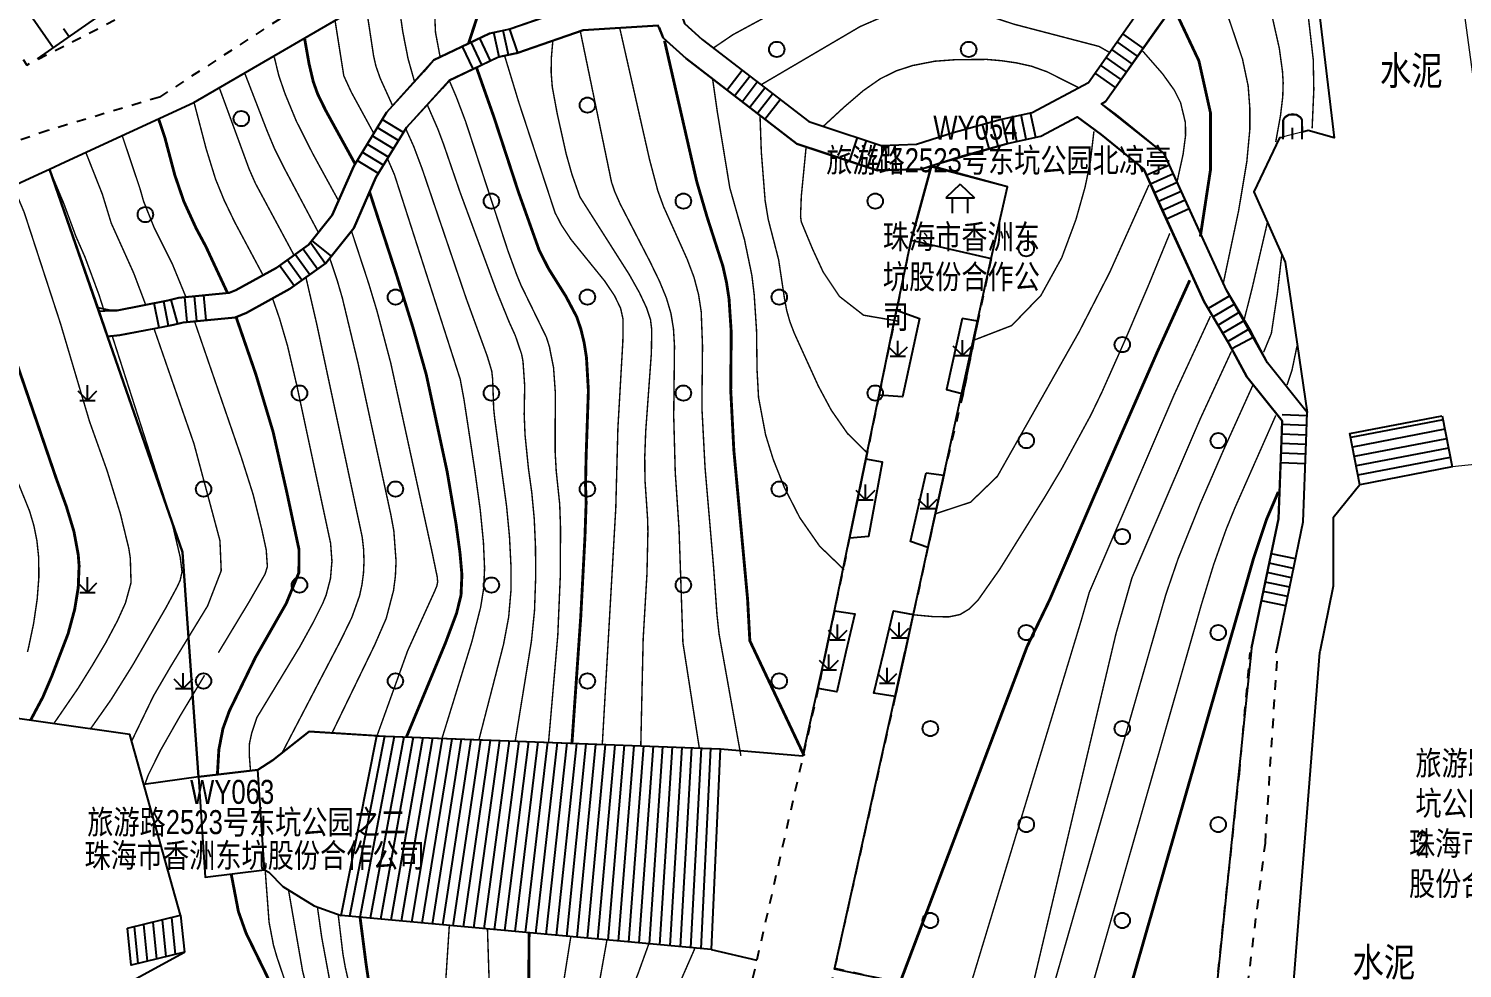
# Model space of a CAD drawing. Extents: x 396500 to 398250, y 1005980 to 1008200.
# Drawn here: x 397033 to 397107.7, y 1006583.5 to 1006632.5 of the extents above; entities that cross this region are included whole.
import ezdxf
from ezdxf.enums import TextEntityAlignment as Align

# ---------------------------------------------------------------- set-up
doc = ezdxf.new("R2010")
doc.units = 0
doc.header["$LTSCALE"] = 0.5
doc.linetypes.add('X6', pattern=[2, 1, -1])
doc.layers.get('0').update_dxf_attribs({"linetype": 'CONTINUOUS'})
doc.layers.add('ASSIST', color=7, linetype='CONTINUOUS', plot=False)
for name, color, linetype in [('DGX', 2, 'CONTINUOUS'), ('DLDW', 11, 'CONTINUOUS'), ('DLSS', 4, 'CONTINUOUS'), ('DMTZ', 3, 'CONTINUOUS'), ('JMD', 6, 'CONTINUOUS'), ('ZBTZ', 3, 'CONTINUOUS'), ('权属人', 160, 'CONTINUOUS'), ('用地红线', 1, 'CONTINUOUS'), ('编号', 90, 'CONTINUOUS'), ('门牌号', 1, 'CONTINUOUS')]:
    doc.layers.add(name, color=color, linetype=linetype)
doc.styles.add('细等线体', font='长等线体_0.TTF', dxfattribs={"width": 0.8})
doc.linetypes.add('10422', pattern='A,2,[150,AAA.SHX,S=1,R=0,X=0,Y=1],2,[177,AAA.SHX,S=1,R=0,X=0,Y=0.8],1e-09', length=4)
doc.linetypes.add('1161', pattern='A,0,[149,AAA.SHX,S=0.15,R=0,X=0,Y=0],-1.6', length=1.6)

# ---------------------------------------------------------------- blocks, each defined once
blk = doc.blocks.new('gc124')
for p, q in [((0, 0), (0, 1.6)), ((-1, 1), (0, 0)), ((-0.8, 0), (0.8, 0)), ((0, 0), (1, 1))]:
    blk.add_line(p, q)
blk = doc.blocks.new('gc326')
blk.add_circle((0, 0), 0.8)
blk = doc.blocks.new('gc139')
for p, q in [((-1, 0), (-1, 2)), ((1, 0), (1, 2)), ((0, 0), (0, 1.2))]:
    blk.add_line(p, q)
blk.add_arc((0, 1.47), 1.13, 28.0725, 151.9275)
blk = doc.blocks.new('gc100')
for p, q in [((0, 3), (-1.5, 1.6)), ((0, 3), (1.5, 1.6)), ((-1.5, 1.6), (1.5, 1.6)), ((-0.8, 0), (-0.8, 1.6)), ((0.8, 0), (0.8, 1.6))]:
    blk.add_line(p, q)

msp = doc.modelspace()

# ---------------------------------------------------------------- linework, layer by layer
at = {"layer": 'ASSIST', "linetype": '1161', "flags": 128}
msp.add_lwpolyline([(397096.92, 1006640.016), (397099.458, 1006639.735), (397101.004, 1006626.788), (397099.659, 1006627.156), (397099.354, 1006627.078), (397099.342, 1006627.707), (397099.233, 1006627.85), (397099.035, 1006627.973), (397098.825, 1006627.972), (397098.647, 1006627.972), (397098.474, 1006627.871), (397098.342, 1006627.707), (397098.342, 1006626.799), (397098.153, 1006626.774), (397096.815, 1006623.964), (397098.457, 1006620.312), (397099.607, 1006612.474), (397097.538, 1006615.057), (397095.389, 1006618.843), (397092.155, 1006625.968), (397088.884, 1006628.558), (397089.092, 1006628.669), (397096.578, 1006639.229)], close=True, dxfattribs=at)
at = {"layer": 'ASSIST', "color": 0, "linetype": '1161', "flags": 128}
for points in [[(397078.65, 1006600), (397083.13, 1006620.489), (397083.989, 1006624.235), (397079.997, 1006625.326), (397083.988, 1006626.491), (397085.728, 1006626.865), (397087.617, 1006627.879), (397088.861, 1006626.958), (397091.095, 1006625.153), (397094.235, 1006618.238), (397095.524, 1006616.075), (397096.448, 1006614.339), (397098.291, 1006612.037), (397098.102, 1006606.938), (397096.705, 1006600.213), (397096.683, 1006600)], [(397096.683, 1006600), (397094.85, 1006582.331), (397092.617, 1006571.007), (397088.526, 1006575.88), (397086.54, 1006577.791), (397084.749, 1006580.284), (397081.877, 1006582.043), (397074.965, 1006583.474), (397078.641, 1006599.961), (397078.65, 1006600)]]:
    msp.add_lwpolyline(points, dxfattribs=at)
at = {"layer": 'ASSIST', "linetype": 'Continuous', "flags": 128}
for points in [[(397106.637, 1006612.299), (397107.149, 1006609.636), (397102.339, 1006608.71), (397101.827, 1006611.374)], [(397051.132, 1006595.623), (397069.015, 1006594.959), (397068.539, 1006584.49), (397049.275, 1006586.26)], [(397038.129, 1006585.601), (397040.903, 1006586.287), (397041.102, 1006584.362), (397038.328, 1006583.676)]]:
    msp.add_lwpolyline(points, close=True, dxfattribs=at)
at = {"layer": 'DGX', "linetype": 'Continuous', "const_width": 0.075, "flags": 128}
for points, elevation in [([(397099.858, 1006627.275), (397099.946, 1006629.3), (397099.915, 1006630.862), (397099.666, 1006633.036), (397099.376, 1006634.6), (397099.035, 1006636.051), (397098.496, 1006637.769), (397098.023, 1006638.798), (397097.334, 1006639.97)], 31), ([(397096.198, 1006638.579), (397097.507, 1006634.091), (397097.789, 1006633.039), (397098.146, 1006631.454), (397098.312, 1006630.25), (397098.348, 1006629.656), (397098.327, 1006628.931), (397098.21, 1006627.944), (397097.96, 1006626.564)], 31.5), ([(397054.43, 1006630.955), (397054.181, 1006632.279), (397054.142, 1006633.18), (397054.184, 1006633.665), (397054.391, 1006634.705), (397054.763, 1006635.837), (397055.01, 1006636.438)], 29.5), ([(397068.656, 1006631.459), (397069.677, 1006632.153), (397074.472, 1006634.748), (397076.87, 1006635.49), (397079.519, 1006635.582), (397080.74, 1006635.558), (397082.329, 1006635.416), (397090.737, 1006633.257)], 33), ([(397095.211, 1006619.122), (397096.029, 1006622.994), (397096.455, 1006625.544), (397096.609, 1006627.195), (397096.609, 1006628.372), (397096.524, 1006629.486), (397096.229, 1006630.885), (397095.548, 1006632.902), (397094.307, 1006635.874)], 32), ([(397052.126, 1006634.731), (397052.478, 1006632.303), (397052.751, 1006630.91), (397053.089, 1006629.706)], 29), ([(397051.948, 1006628.455), (397051.305, 1006629.871), (397051.078, 1006630.513), (397050.956, 1006631.054), (397050.54, 1006633.795)], 28.5), ([(397089.307, 1006631.229), (397088.752, 1006631.544), (397084.334, 1006632.698), (397081.875, 1006633.502), (397081.236, 1006633.64), (397079.705, 1006633.685), (397078.113, 1006633.363), (397076.307, 1006632.578), (397071.139, 1006629.543)], 33.5), ([(397048.954, 1006632.858), (397049.403, 1006630.015), (397049.797, 1006629.156), (397050.964, 1006627.017)], 28), ([(397060.296, 1006631.85), (397060.213, 1006630.882), (397060.21, 1006630.153), (397060.267, 1006629.429), (397060.525, 1006628.031), (397060.989, 1006625.949), (397061.293, 1006624.87), (397061.707, 1006623.699), (397064.275, 1006619.663), (397064.805, 1006618.719), (397065.175, 1006617.935), (397065.384, 1006617.312), (397065.447, 1006616.795), (397065.431, 1006615.582), (397065.135, 1006611.504), (397065.085, 1006610.165), (397065.095, 1006608.98), (397065.236, 1006606.884), (397065.249, 1006606.269), (397065.201, 1006604.093), (397065.002, 1006600.67), (397064.987, 1006600)], 31), ([(397067.148, 1006600), (397067.073, 1006600.482), (397066.871, 1006606.414), (397066.674, 1006609.355), (397066.594, 1006612.275), (397066.634, 1006615.94), (397066.58, 1006616.843), (397066.447, 1006617.644), (397066.213, 1006618.436), (397065.852, 1006619.312), (397065.358, 1006620.33), (397063.801, 1006623.342), (397063.513, 1006623.997), (397063.354, 1006624.468), (397061.724, 1006632.347)], 31.5), ([(397063.779, 1006632.514), (397065.332, 1006625.659), (397065.766, 1006624.022), (397066.066, 1006623.195), (397067.303, 1006620.44), (397067.653, 1006619.509), (397067.89, 1006618.608), (397068.026, 1006617.728), (397068.094, 1006615.945), (397068.062, 1006612.731), (397068.227, 1006609.587), (397068.677, 1006604.344), (397068.847, 1006601.941), (397068.956, 1006600.941), (397069.125, 1006600)], 32), ([(397063.148, 1006600), (397063.575, 1006607.492), (397063.685, 1006611.651), (397063.945, 1006616.206), (397063.951, 1006617.349), (397063.827, 1006617.902), (397063.508, 1006618.561), (397062.992, 1006619.327), (397061.243, 1006621.486), (397060.748, 1006622.229), (397060.411, 1006622.88), (397058.517, 1006628.645), (397057.783, 1006631.058)], 30.5), ([(397091.034, 1006631.295), (397092.069, 1006630.113), (397092.682, 1006629.256), (397093.002, 1006628.619), (397093.254, 1006627.576), (397093.263, 1006626.906), (397093.135, 1006625.928), (397092.817, 1006624.483)], 33), ([(397045.782, 1006630.985), (397046.021, 1006630.01), (397046.344, 1006629.072), (397046.93, 1006627.653), (397047.783, 1006625.962), (397049.131, 1006623.501)], 27), ([(397074.38, 1006627.375), (397075.463, 1006628.375), (397076.475, 1006629.242), (397077.355, 1006629.857), (397078.186, 1006630.269), (397079.041, 1006630.548), (397080.198, 1006630.773), (397081.279, 1006630.853), (397082.901, 1006630.866), (397083.668, 1006630.8), (397084.465, 1006630.684), (397085.235, 1006630.513), (397086.056, 1006630.219), (397087.699, 1006629.389)], 34), ([(397048.081, 1006621.85), (397046.277, 1006625.246), (397045.788, 1006626.232), (397045.406, 1006627.145), (397044.262, 1006630.1)], 26.5), ([(397060.479, 1006600), (397060.553, 1006600.858), (397060.681, 1006603.874), (397060.697, 1006606.435), (397060.653, 1006607.698), (397060.472, 1006609.422), (397060.417, 1006610.405), (397060.422, 1006613.556), (397060.333, 1006614.804), (397060.118, 1006615.897), (397059.963, 1006616.386), (397058.632, 1006619.113), (397058.404, 1006619.673), (397057.953, 1006620.905), (397055.748, 1006627.639), (397055.282, 1006628.872), (397054.905, 1006629.756)], 29.5), ([(397075.475, 1006604.279), (397074.194, 1006605.512), (397073.162, 1006606.993), (397072.362, 1006608.558), (397071.775, 1006610.04), (397071.381, 1006611.309), (397071.013, 1006613.261), (397070.936, 1006614.691), (397070.909, 1006616.751), (397070.787, 1006618.608), (397070.667, 1006619.611), (397070.279, 1006621.483), (397069.517, 1006624.171), (397068.861, 1006628.165), (397068.614, 1006629.895)], 33), ([(397042.927, 1006629.363), (397044.47, 1006625.156), (397044.801, 1006624.404), (397046.811, 1006620.665)], 26), ([(397045.199, 1006619.622), (397043.724, 1006622.382), (397043.172, 1006623.527), (397042.721, 1006624.633), (397042.23, 1006626.218), (397041.601, 1006628.629)], 25.5), ([(397053.75, 1006628.512), (397054.316, 1006627.214), (397054.609, 1006626.429), (397055.465, 1006623.939), (397057.37, 1006618.784), (397058.016, 1006617.194), (397058.34, 1006616.48), (397058.671, 1006615.506), (397058.741, 1006615.131), (397058.829, 1006613.86), (397058.803, 1006612.381), (397058.847, 1006611.307), (397059.023, 1006609.567), (397059.197, 1006608.315), (397059.326, 1006606.948), (397059.393, 1006605.459), (397059.4, 1006603.85), (397059.341, 1006602.15), (397059.179, 1006600.552), (397059.09, 1006600)], 29), ([(397071.09, 1006627.94), (397071.158, 1006626.045), (397071.357, 1006623.512), (397071.521, 1006622.52), (397072.059, 1006620.439), (397072.362, 1006618.429), (397072.48, 1006617.793), (397072.647, 1006617.202), (397072.881, 1006616.592), (397074.13, 1006613.849), (397074.8, 1006612.599), (397075.648, 1006611.379), (397076.708, 1006610.339)], 33.5), ([(397037.857, 1006626.898), (397038.78, 1006624.151), (397038.973, 1006623.474), (397039.523, 1006622.1), (397040.464, 1006620.226), (397041.177, 1006618.488)], 24.5), ([(397057.626, 1006600), (397057.729, 1006600.402), (397057.994, 1006601.812), (397058.11, 1006603.156), (397058.112, 1006604.523), (397058.037, 1006606.003), (397057.885, 1006607.594), (397057.265, 1006612.172), (397057.212, 1006612.688), (397057.16, 1006614.203), (397057.112, 1006614.63), (397056.878, 1006615.408), (397055.782, 1006618.412), (397053.497, 1006625.133), (397053.047, 1006626.335), (397052.632, 1006627.253)], 28.5), ([(397088.489, 1006627.126), (397088.302, 1006625.534), (397088.026, 1006624.209), (397087.551, 1006622.524), (397086.813, 1006620.54), (397085.728, 1006618.573), (397084.204, 1006617.002), (397082.151, 1006616.209)], 34), ([(397039.083, 1006618.078), (397038.456, 1006619.738), (397037.285, 1006622.34), (397036.823, 1006623.845), (397035.96, 1006626.028)], 24), ([(397078.256, 1006617.238), (397076.485, 1006617.542), (397075.228, 1006618.521), (397074.381, 1006619.791), (397073.838, 1006620.966), (397073.241, 1006622.401), (397073.202, 1006622.699), (397073.242, 1006623.744), (397073.492, 1006626.3)], 34), ([(397034.064, 1006625.157), (397034.82, 1006623.346), (397035.444, 1006621.653), (397035.917, 1006620.573), (397036.647, 1006618.606), (397036.917, 1006617.768)], 23.5), ([(397051.681, 1006625.697), (397052.042, 1006624.866), (397055.469, 1006614.207), (397055.665, 1006613.155), (397056.239, 1006609.4), (397056.513, 1006607.404), (397056.679, 1006605.722), (397056.739, 1006604.354), (397056.691, 1006603.3), (397056.533, 1006602.32), (397056.077, 1006600.535), (397055.912, 1006600)], 28), ([(397080.255, 1006607.203), (397082.062, 1006607.801), (397083.457, 1006609.147), (397087.722, 1006616.684), (397089.304, 1006619.76), (397091.36, 1006624.337)], 33.5), ([(397036.716, 1006600), (397037.002, 1006600.48), (397037.606, 1006601.615), (397038.027, 1006602.546), (397038.318, 1006603.607), (397038.281, 1006604.88), (397038.202, 1006605.393), (397037.761, 1006607.202), (397037.068, 1006609.449), (397036.152, 1006612.016), (397034.641, 1006617.11), (397032.755, 1006622.889), (397032.168, 1006624.287)], 23), ([(397096.309, 1006617.28), (397096.72, 1006618.899), (397097.528, 1006622.378)], 31.5), ([(397049.806, 1006621.921), (397050.702, 1006619.189), (397051.14, 1006617.737), (397051.852, 1006615.043), (397053.998, 1006605.226), (397054.27, 1006603.913), (397054.295, 1006603.647), (397054.248, 1006603.421), (397054.117, 1006603.114), (397052.733, 1006600.067), (397052.709, 1006600)], 27), ([(397092.44, 1006621.803), (397091.369, 1006619.19), (397090.081, 1006616.176), (397088.903, 1006613.532), (397088.321, 1006612.325), (397086.814, 1006609.554), (397085.941, 1006608.09), (397083.571, 1006604.29), (397082.46, 1006602.714), (397081.985, 1006602.231), (397081.509, 1006601.945), (397080.931, 1006601.826), (397080.131, 1006601.837), (397078.991, 1006601.943)], 33), ([(397098.282, 1006620.744), (397098.042, 1006618.646), (397097.734, 1006616.596), (397097.329, 1006615.612)], 31), ([(397050.837, 1006600), (397051.012, 1006600.361), (397051.615, 1006601.748), (397051.995, 1006603.199), (397052.092, 1006603.95), (397052.127, 1006604.72), (397052.01, 1006606.312), (397051.858, 1006607.134), (397050.158, 1006614.986), (397049.325, 1006618.448), (397049.048, 1006619.395), (397048.672, 1006620.51)], 26.5), ([(397047.431, 1006619.51), (397047.99, 1006617.096), (397050.363, 1006605.985), (397050.435, 1006605.345), (397050.457, 1006604.719), (397050.429, 1006604.108), (397050.352, 1006603.51), (397050.226, 1006602.926), (397049.825, 1006601.801), (397049.253, 1006600.622), (397048.929, 1006600)], 26), ([(397032.92, 1006600), (397032.961, 1006600.144), (397033.241, 1006601.474), (397033.427, 1006602.739), (397033.516, 1006603.897), (397033.507, 1006604.915), (397033.412, 1006605.809), (397033.249, 1006606.607), (397033.031, 1006607.338), (397032.489, 1006608.677), (397031.245, 1006611.081), (397030.652, 1006612.376), (397029.279, 1006616.057), (397028.647, 1006617.128), (397028.298, 1006617.524), (397027.534, 1006618.039), (397027.131, 1006618.184), (397026.723, 1006618.275), (397025.899, 1006618.333), (397024.997, 1006618.23), (397023.878, 1006617.942), (397023.137, 1006617.698), (397014.021, 1006614.3)], 22), ([(397046.948, 1006600), (397047.101, 1006600.251), (397047.828, 1006601.57), (397048.317, 1006602.553), (397048.484, 1006602.965), (397048.709, 1006603.821), (397048.786, 1006604.719), (397048.717, 1006605.658), (397046.946, 1006613.926), (397046.471, 1006615.948), (397046.054, 1006617.374), (397045.694, 1006618.41)], 25.5), ([(397040.846, 1006600), (397042.308, 1006602.399), (397043.017, 1006604.229), (397042.951, 1006605.796), (397041.596, 1006610.85), (397039.518, 1006616.837)], 24), ([(397041.625, 1006617.225), (397044.061, 1006610.151), (397044.671, 1006608.229), (397045.127, 1006606.404), (397045.362, 1006605.313), (397045.422, 1006604.444), (397045.302, 1006604.056), (397044.475, 1006602.617), (397042.869, 1006599.959)], 24.5), ([(397087.329, 1006600), (397087.823, 1006601.627), (397088.246, 1006603.102), (397092.677, 1006613.417), (397094.558, 1006617.489)], 32), ([(397037.338, 1006616.458), (397040.431, 1006606.842), (397040.883, 1006604.924), (397040.975, 1006604.172), (397040.877, 1006603.727), (397040.713, 1006603.374), (397040.132, 1006602.294), (397038.803, 1006600)], 23.5), ([(397089.412, 1006600), (397089.635, 1006600.942), (397090.471, 1006603.863), (397094.023, 1006612.131), (397095.65, 1006615.654)], 31.5), ([(397098.55, 1006613.902), (397098.812, 1006614.693), (397099.065, 1006615.918)], 30.5), ([(397096.795, 1006613.954), (397095.224, 1006610.475), (397094.033, 1006607.735), (397092.875, 1006604.856), (397092.239, 1006603.001), (397091.378, 1006600)], 31), ([(397093.381, 1006600), (397094.091, 1006602.478), (397094.724, 1006604.543), (397095.375, 1006606.377), (397095.82, 1006607.472), (397097.963, 1006612.319)], 30.5), ([(397034.297, 1006596.268), (397035.557, 1006598.103), (397036.292, 1006599.286), (397036.716, 1006600)], 23), ([(397038.803, 1006600), (397038.396, 1006599.298), (397037.278, 1006597.513), (397036.184, 1006595.959)], 23.5), ([(397038.364, 1006595.382), (397039.489, 1006597.709), (397040.368, 1006599.216), (397040.846, 1006600)], 24), ([(397042.894, 1006600), (397042.869, 1006599.959)], 24.5), ([(397044.544, 1006593.804), (397044.477, 1006594.661), (397044.489, 1006595.237), (397044.611, 1006595.79), (397044.876, 1006596.582), (397046.948, 1006600)], 25.5), ([(397048.929, 1006600), (397046.193, 1006594.751)], 26), ([(397048.791, 1006595.776), (397050.837, 1006600)], 26.5), ([(397052.709, 1006600), (397051.132, 1006595.623)], 27), ([(397055.912, 1006600), (397054.521, 1006595.497)], 28), ([(397056.445, 1006595.426), (397057.626, 1006600)], 28.5), ([(397059.09, 1006600), (397058.337, 1006595.356)], 29), ([(397060.072, 1006595.291), (397060.479, 1006600)], 29.5), ([(397062.873, 1006595.187), (397063.148, 1006600)], 30.5), ([(397064.987, 1006600), (397064.878, 1006595.113)], 31), ([(397067.926, 1006595), (397067.148, 1006600)], 31.5), ([(397069.125, 1006600), (397070.095, 1006594.584)], 32), ([(397081.877, 1006582.043), (397087.329, 1006600)], 32), ([(397084.749, 1006580.284), (397089.412, 1006600)], 31.5), ([(397091.378, 1006600), (397085.442, 1006579.319)], 31), ([(397086.915, 1006577.431), (397093.381, 1006600)], 30.5), ([(397042.15, 1006598.785), (397040.87, 1006596.655), (397039.865, 1006594.894), (397039.217, 1006593.59), (397039.052, 1006593.139)], 24.5), ([(397046.531, 1006582.3), (397045.931, 1006584.067), (397045.741, 1006584.717), (397045.51, 1006585.918), (397045.309, 1006588.62)], 25.5), ([(397046.524, 1006587.594), (397047.255, 1006583.385), (397047.626, 1006581.877)], 26), ([(397048.938, 1006581.429), (397048.251, 1006585.143), (397048.029, 1006586.715)], 26.5), ([(397049.112, 1006586.32), (397049.356, 1006584.28), (397049.479, 1006583.58), (397050.068, 1006580.997)], 27), ([(397054.902, 1006585.743), (397054.7, 1006582.625), (397054.625, 1006579.286)], 29), ([(397056.403, 1006578.627), (397056.776, 1006580.169), (397056.887, 1006581.001), (397056.979, 1006582.773), (397056.89, 1006585.561)], 29.5), ([(397054.964, 1006567.619), (397057.349, 1006570.421), (397058.446, 1006571.796), (397059.917, 1006573.731), (397061.218, 1006575.556), (397062.128, 1006577.186), (397062.888, 1006578.752), (397063.764, 1006580.761), (397064.742, 1006583.259), (397065.295, 1006584.788)], 31.5), ([(397059.293, 1006577.557), (397059.847, 1006579.134), (397060.513, 1006581.339), (397060.825, 1006582.597), (397061.231, 1006585.162)], 30.5), ([(397063.114, 1006584.989), (397062.638, 1006582.324), (397062.43, 1006581.427), (397061.894, 1006579.952), (397061.501, 1006579.194), (397060.323, 1006577.176)], 31), ([(397067.701, 1006584.567), (397066.731, 1006582.354), (397065.682, 1006580.397), (397063.882, 1006577.281), (397062.226, 1006574.447), (397061.148, 1006572.712), (397060.586, 1006571.871), (397059.364, 1006570.209), (397057.841, 1006568.431), (397056.793, 1006567.335), (397053.703, 1006564.329), (397048.724, 1006559.704), (397044.13, 1006555.498)], 32)]:
    msp.add_lwpolyline(points, dxfattribs=dict(at, elevation=elevation))
at = {"layer": 'DGX', "color": 3, "linetype": 'Continuous', "lineweight": -2, "const_width": 0.15, "flags": 128}
for points, elevation in [([(397058.564, 1006638.543), (397057.391, 1006635.797), (397056.569, 1006633.725), (397055.896, 1006631.677)], 30), ([(397094.031, 1006621.636), (397094.559, 1006625.099), (397094.566, 1006628.057), (397093.96, 1006630.786), (397092.651, 1006633.558)], 32.5), ([(397049.991, 1006625.426), (397048.457, 1006628.214), (397048.042, 1006629.066), (397047.813, 1006629.709), (397047.592, 1006630.648), (397047.368, 1006631.922)], 27.5), ([(397066.114, 1006631.846), (397067.794, 1006624.5), (397068.331, 1006622.664), (397069.155, 1006620.098), (397069.345, 1006619.248), (397069.477, 1006618.392), (397069.59, 1006616.665), (397069.564, 1006613.647), (397069.727, 1006610.499), (397070.442, 1006602.759), (397070.561, 1006600.578), (397070.834, 1006600)], 32.5), ([(397056.314, 1006630.449), (397057.23, 1006627.852), (397058.503, 1006623.96), (397059.584, 1006620.924), (397060.073, 1006619.963), (397060.972, 1006618.53), (397061.543, 1006617.449), (397061.758, 1006616.812), (397061.926, 1006616.111), (397062.047, 1006615.345), (397062.148, 1006613.619), (397062.03, 1006610.182), (397062, 1006608.698), (397062.03, 1006607.767), (397061.969, 1006605.983), (397061.748, 1006601.788), (397061.623, 1006600)], 30), ([(397043.348, 1006618.693), (397042.21, 1006621.134), (397041.709, 1006622.069), (397041.071, 1006623.465), (397040.599, 1006624.841), (397040.075, 1006626.818), (397039.753, 1006627.769)], 25), ([(397054.507, 1006600), (397054.694, 1006600.449), (397055.279, 1006602.012), (397055.512, 1006602.954), (397055.558, 1006604.023), (397055.457, 1006605.167), (397055.25, 1006606.685), (397054.788, 1006609.392), (397053.699, 1006614.459), (397053.011, 1006616.885), (397052.131, 1006619.709), (397050.748, 1006623.957)], 27.5), ([(397016.143, 1006616.584), (397019.257, 1006617.799), (397022.56, 1006619.149), (397026.724, 1006620.926), (397027.652, 1006621.228), (397028.946, 1006621.412), (397029.637, 1006621.351), (397030.078, 1006621.1), (397030.201, 1006620.944), (397030.544, 1006620.212), (397031.206, 1006618.418), (397034.425, 1006609.023), (397034.953, 1006607.564), (397035.343, 1006606.274), (397035.568, 1006605.063), (397035.613, 1006604.481), (397035.566, 1006603.346), (397035.382, 1006602.217), (397035.039, 1006600.949), (397034.674, 1006600)], 22.5), ([(397084.9, 1006600), (397085.001, 1006600.268), (397086.181, 1006602.711), (397088.563, 1006608.254), (397091.802, 1006615.653), (397093.482, 1006619.361)], 32.5), ([(397044.963, 1006600), (397046.402, 1006602.519), (397047.065, 1006604.132), (397047.071, 1006605.332), (397046.434, 1006608.32), (397045.721, 1006611.461), (397044.82, 1006614.466), (397043.792, 1006617.445)], 25), ([(397095.407, 1006600), (397096.807, 1006604.878), (397097.482, 1006606.904), (397098.094, 1006608.338)], 30), ([(397034.674, 1006600), (397034.191, 1006598.741), (397033.725, 1006597.648), (397033.087, 1006596.449)], 22.5), ([(397042.819, 1006593.63), (397042.895, 1006594.913), (397043.105, 1006595.997), (397043.439, 1006596.92), (397044.795, 1006599.705), (397044.963, 1006600)], 25), ([(397052.667, 1006595.566), (397054.507, 1006600)], 27.5), ([(397061.623, 1006600), (397061.292, 1006595.246)], 30), ([(397070.834, 1006600), (397073.394, 1006594.584)], 32.5), ([(397078.383, 1006582.767), (397084.9, 1006600)], 32.5), ([(397088.492, 1006575.913), (397095.407, 1006600)], 30), ([(397045.652, 1006582.603), (397044.31, 1006585.352), (397043.912, 1006586.477), (397043.537, 1006588.435)], 25), ([(397051.012, 1006580.695), (397050.56, 1006583.777), (397050.252, 1006586.17)], 27.5), ([(397059.058, 1006585.361), (397059.043, 1006582.586), (397058.876, 1006581.568), (397058.03, 1006578.02)], 30)]:
    msp.add_lwpolyline(points, dxfattribs=dict(at, elevation=elevation))
at = {"layer": 'DLDW', "linetype": 'Continuous', "flags": 128}
msp.add_lwpolyline([(397083.13, 1006620.489), (397083.989, 1006624.235), (397080.001, 1006625.275), (397078.961, 1006621.451)], close=True, dxfattribs=at)
at = {"layer": 'DLSS', "linetype": 'Continuous'}
for p, q in [((397057.048, 1006630.8), (397056.488, 1006631.973)), ((397057.505, 1006630.997), (397057.227, 1006632.266)), ((397057.994, 1006631.104), (397057.715, 1006632.374)), ((397058.48, 1006631.217), (397058.053, 1006632.445)), ((397091.053, 1006631.45), (397089.991, 1006632.199)), ((397056.145, 1006630.369), (397055.586, 1006631.543)), ((397056.597, 1006630.584), (397056.037, 1006631.758)), ((397090.477, 1006630.633), (397089.414, 1006631.382)), ((397090.765, 1006631.042), (397089.702, 1006631.791)), ((397089.9, 1006629.816), (397088.838, 1006630.565)), ((397090.189, 1006630.224), (397089.126, 1006630.974)), ((397069.362, 1006629.273), (397070.156, 1006630.302)), ((397069.758, 1006628.968), (397070.552, 1006629.997)), ((397070.153, 1006628.662), (397070.947, 1006629.692)), ((397089.612, 1006629.407), (397088.55, 1006630.156)), ((397070.549, 1006628.357), (397071.343, 1006629.386)), ((397070.945, 1006628.051), (397071.739, 1006629.081)), ((397071.341, 1006627.746), (397072.135, 1006628.775)), ((397085.454, 1006626.807), (397085.181, 1006628.077)), ((397052.515, 1006627.06), (397051.406, 1006627.739)), ((397083.023, 1006626.228), (397082.675, 1006627.481)), ((397083.505, 1006626.362), (397083.157, 1006627.614)), ((397083.988, 1006626.491), (397083.714, 1006627.762)), ((397084.476, 1006626.596), (397084.203, 1006627.867)), ((397084.965, 1006626.701), (397084.692, 1006627.972)), ((397051.993, 1006626.207), (397050.884, 1006626.885)), ((397052.254, 1006626.634), (397051.145, 1006627.312)), ((397075.758, 1006625.557), (397076.162, 1006626.793)), ((397076.234, 1006625.402), (397076.637, 1006626.638)), ((397051.471, 1006625.354), (397050.362, 1006626.032)), ((397051.732, 1006625.781), (397050.623, 1006626.459)), ((397076.709, 1006625.247), (397077.113, 1006626.483)), ((397077.184, 1006625.092), (397077.588, 1006626.328)), ((397077.682, 1006625.097), (397077.64, 1006626.396)), ((397078.182, 1006625.114), (397078.14, 1006626.413)), ((397051.21, 1006624.928), (397050.101, 1006625.606)), ((397092.425, 1006625.361), (397091.238, 1006624.832)), ((397092.629, 1006624.905), (397091.441, 1006624.375)), ((397092.832, 1006624.448), (397091.645, 1006623.919)), ((397093.036, 1006623.991), (397091.849, 1006623.462)), ((397093.244, 1006623.537), (397092.061, 1006622.996)), ((397093.451, 1006623.082), (397092.269, 1006622.541)), ((397048.757, 1006620.616), (397047.744, 1006621.43)), ((397047.626, 1006619.65), (397046.868, 1006620.706)), ((397048.032, 1006619.941), (397047.274, 1006620.997)), ((397048.438, 1006620.233), (397047.68, 1006621.289)), ((397046.813, 1006619.067), (397046.055, 1006620.123)), ((397047.219, 1006619.358), (397046.462, 1006620.414)), ((397041.243, 1006617.189), (397041.12, 1006618.483)), ((397041.74, 1006617.236), (397041.618, 1006618.53)), ((397042.238, 1006617.283), (397042.116, 1006618.577)), ((397095.562, 1006618.551), (397094.445, 1006617.886)), ((397039.776, 1006616.887), (397039.532, 1006618.163)), ((397040.267, 1006616.98), (397040.023, 1006618.257)), ((397040.754, 1006617.092), (397040.409, 1006618.345)), ((397095.818, 1006618.122), (397094.701, 1006617.456)), ((397096.074, 1006617.692), (397094.957, 1006617.027)), ((397096.33, 1006617.263), (397095.213, 1006616.597)), ((397096.586, 1006616.833), (397095.469, 1006616.168)), ((397096.826, 1006616.395), (397095.679, 1006615.784)), ((397099.583, 1006611.799), (397098.284, 1006611.844)), ((397099.601, 1006612.299), (397098.301, 1006612.343)), ((397099.566, 1006611.299), (397098.267, 1006611.344)), ((397099.53, 1006610.3), (397098.231, 1006610.349)), ((397099.549, 1006610.8), (397098.249, 1006610.849)), ((397099.511, 1006609.8), (397098.212, 1006609.849)), ((397098.995, 1006604.844), (397097.722, 1006605.108)), ((397098.893, 1006604.354), (397097.62, 1006604.619)), ((397098.69, 1006603.375), (397097.417, 1006603.64)), ((397098.791, 1006603.865), (397097.519, 1006604.129)), ((397098.588, 1006602.886), (397097.315, 1006603.15)), ((397098.486, 1006602.396), (397097.213, 1006602.661))]:
    msp.add_line(p, q, dxfattribs=at)
at = {"layer": 'DLSS', "linetype": 'X6', "flags": 128}
msp.add_lwpolyline([(397031.021, 1006633.344), (397032.881, 1006630.575), (397042.886, 1006635.68), (397048.995, 1006639.156), (397064.711, 1006651.974), (397076.677, 1006661.43)], dxfattribs=at)
at = {"layer": 'DLSS', "color": 7, "linetype": 'Continuous', "flags": 128}
for points in [[(397088.884, 1006628.558), (397089.092, 1006628.669), (397091.773, 1006632.471), (397093.226, 1006634.504), (397096.578, 1006639.229), (397097.626, 1006641.616), (397097.936, 1006642.689), (397097.747, 1006643.974), (397097.299, 1006646.458), (397096.951, 1006647.992), (397096.578, 1006648.659), (397095.23, 1006650.941), (397091.713, 1006653.31), (397091.098, 1006655.796)], [(397037.096, 1006616.435), (397037.743, 1006616.498), (397040.539, 1006617.032), (397041.034, 1006617.169), (397043.74, 1006617.425), (397044.34, 1006617.659), (397046.593, 1006618.909), (397048.464, 1006620.251), (397049.923, 1006622.068), (397051.078, 1006624.712), (397052.675, 1006627.323), (397054.541, 1006629.369), (397054.888, 1006629.769), (397057.423, 1006630.978), (397058.428, 1006631.199), (397061.868, 1006632.397), (397065.785, 1006632.637)], [(397065.842, 1006632.534), (397066.043, 1006631.993), (397067.234, 1006630.914), (397073.006, 1006626.461), (397073.951, 1006626.148), (397077.215, 1006625.082), (397079.46, 1006625.155), (397081.527, 1006625.812), (397083.907, 1006626.474), (397085.728, 1006626.865), (397087.617, 1006627.879)], [(397097.977, 1006599.948), (397099.397, 1006606.78), (397099.554, 1006610.94), (397099.607, 1006612.474), (397097.538, 1006615.057), (397096.657, 1006616.714), (397095.389, 1006618.843), (397093.045, 1006623.971), (397092.155, 1006625.968), (397089.657, 1006627.986), (397088.884, 1006628.558)], [(397097.977, 1006599.948), (397097.988, 1006600)]]:
    msp.add_lwpolyline(points, dxfattribs=at)
at = {"layer": 'DLSS', "linetype": 'X6'}
for points in [[(397089.781, 1006655.706), (397079.385, 1006654.999), (397071.561, 1006652.666), (397065.505, 1006648.527), (397051.113, 1006636.26), (397039.798, 1006628.9), (397033.988, 1006627.167), (397031.272, 1006626.212), (397023.576, 1006623.387), (397017.855, 1006620.462), (397014.034, 1006615.849), (397011.251, 1006610.089), (397008.517, 1006602.634), (397007.494, 1006600)], [(397078.961, 1006621.451), (397078.207, 1006617.8), (397077.292, 1006613.375), (397076.604, 1006610.042), (397075.757, 1006605.944), (397074.97, 1006602.133), (397074.524, 1006600)], [(397083.13, 1006620.489), (397082.436, 1006617.232), (397081.672, 1006613.445), (397080.663, 1006609.208), (397079.839, 1006605.44), (397079.077, 1006601.956), (397078.645, 1006600)], [(397074.524, 1006600), (397074.127, 1006598.099), (397069.283, 1006576.704), (397068.432, 1006572.863), (397066.263, 1006567.575)], [(397078.645, 1006600), (397078.134, 1006597.685), (397073.257, 1006575.824), (397072.402, 1006571.983), (397072.442, 1006568.074), (397078.756, 1006550.667)], [(397074.975, 1006583.527), (397078.383, 1006582.767), (397081.877, 1006582.043), (397084.749, 1006580.284), (397086.915, 1006577.431), (397088.492, 1006575.913), (397092.617, 1006571.007), (397093.655, 1006575.83), (397094.85, 1006582.331), (397096.067, 1006593.652), (397096.628, 1006599.962)], [(397094.122, 1006571.278), (397096.377, 1006581.638), (397097.421, 1006590.04), (397098.057, 1006599.962)]]:
    msp.add_lwpolyline(points, dxfattribs=at)
at = {"layer": 'DLSS', "linetype": 'Continuous', "flags": 128}
for points in [[(397066.962, 1006633.196), (397067.026, 1006633.081), (397067.151, 1006632.743), (397068.069, 1006631.912), (397073.626, 1006627.626), (397074.358, 1006627.382), (397077.401, 1006626.389), (397079.237, 1006626.449), (397081.156, 1006627.059), (397083.596, 1006627.736), (397085.275, 1006628.098), (397088.207, 1006629.67), (397090.713, 1006633.223), (397092.167, 1006635.258), (397095.441, 1006639.873), (397096.401, 1006642.06), (397096.609, 1006642.779), (397096.464, 1006643.764), (397096.025, 1006646.198), (397095.724, 1006647.522), (397095.451, 1006648.011), (397094.26, 1006650.027), (397091.813, 1006651.676)], [(397036.638, 1006617.756), (397037.268, 1006617.782), (397037.598, 1006617.794), (397040.243, 1006618.3), (397040.798, 1006618.452), (397043.436, 1006618.702), (397043.786, 1006618.838), (397045.897, 1006620.009), (397047.562, 1006621.204), (397048.801, 1006622.747), (397049.922, 1006625.314), (397051.631, 1006628.107), (397053.569, 1006630.232), (397054.083, 1006630.826), (397056.998, 1006632.216), (397058.074, 1006632.452), (397061.61, 1006633.684), (397065.9, 1006633.946)], [(397096.705, 1006600.213), (397098.102, 1006606.938), (397098.255, 1006610.987), (397098.291, 1006612.037), (397096.448, 1006614.339), (397095.524, 1006616.075), (397094.235, 1006618.238), (397091.86, 1006623.436), (397091.095, 1006625.153), (397088.861, 1006626.958), (397087.617, 1006627.879)]]:
    msp.add_lwpolyline(points, dxfattribs=at)
at = {"layer": 'DMTZ', "linetype": 'Continuous'}
for p, q in [((397034.267, 1006631.47), (397027.708, 1006640.871)), ((397035.087, 1006632.043), (397034.801, 1006632.453))]:
    msp.add_line(p, q, dxfattribs=at)
msp.add_lwpolyline([(397033.447, 1006630.898), (397042.892, 1006637.488), (397055.773, 1006649.243), (397068.59, 1006659.708), (397073.903, 1006663.663), (397079.247, 1006668.014), (397086.398, 1006672.909), (397091.506, 1006676.813), (397098.18, 1006681.98), (397099.938, 1006683.306), (397101.689, 1006683.757)], dxfattribs=at)
at = {"layer": 'DMTZ', "linetype": '10422', "lineweight": 0}
for points in [[(397031.144, 1006623.817), (397032.168, 1006624.287), (397034.064, 1006625.157), (397041.593, 1006628.626), (397052.126, 1006634.731), (397055.01, 1006636.438), (397058.564, 1006638.543), (397064.354, 1006643.878), (397067.483, 1006646.929), (397069.683, 1006648.84), (397071.21, 1006650.101), (397073.361, 1006651.206), (397076.088, 1006652.167), (397078.816, 1006653.128), (397088.511, 1006654.306), (397090.085, 1006654.479)], [(397098.119, 1006642.407), (397099.706, 1006642.558), (397104.482, 1006642.471), (397106.522, 1006642.453), (397109.944, 1006617.389), (397110.816, 1006610.016), (397107.149, 1006609.636)], [(397096.92, 1006640.016), (397099.458, 1006639.735), (397101.004, 1006626.788), (397099.659, 1006627.156), (397098.153, 1006626.774), (397096.815, 1006623.964), (397098.457, 1006620.312), (397099.576, 1006612.467)]]:
    msp.add_lwpolyline(points, dxfattribs=at)
at = {"layer": 'DMTZ', "linetype": '10422'}
for points in [[(397102.339, 1006608.71), (397100.953, 1006606.985), (397100.961, 1006603.423), (397100.252, 1006600)], [(397100.252, 1006600), (397100.244, 1006599.962), (397098.721, 1006580.651), (397097.636, 1006576.95), (397095.774, 1006570.488)], [(397040.903, 1006586.287), (397038.254, 1006595.703), (397029.443, 1006596.94), (397020.617, 1006594.863)], [(397017.746, 1006589.773), (397015.896, 1006582.453), (397013.772, 1006574.663), (397014.072, 1006574.174), (397018.912, 1006572.181), (397035.883, 1006581.506), (397041.102, 1006584.362)]]:
    msp.add_lwpolyline(points, dxfattribs=at)
at = {"layer": 'DMTZ', "linetype": '10422', "flags": 128}
for points in [[(397051.132, 1006595.623), (397047.595, 1006595.854), (397045.701, 1006594.363), (397044.927, 1006593.856)], [(397045.266, 1006588.642), (397045.504, 1006588.518), (397046.23, 1006587.774), (397047.858, 1006586.777), (397049.275, 1006586.26)]]:
    msp.add_lwpolyline(points, dxfattribs=at)
at = {"layer": 'JMD', "linetype": 'Continuous'}
for p, q in [((397106.677, 1006612.09), (397101.867, 1006611.165)), ((397106.771, 1006611.599), (397101.961, 1006610.674)), ((397106.866, 1006611.109), (397102.056, 1006610.183)), ((397106.96, 1006610.618), (397102.15, 1006609.692)), ((397107.055, 1006610.127), (397102.245, 1006609.201)), ((397107.149, 1006609.636), (397102.339, 1006608.71)), ((397051.528, 1006595.609), (397049.701, 1006586.221)), ((397052.027, 1006595.59), (397050.239, 1006586.172)), ((397052.527, 1006595.572), (397050.777, 1006586.122)), ((397053.026, 1006595.553), (397051.316, 1006586.073)), ((397053.526, 1006595.534), (397051.854, 1006586.023)), ((397054.026, 1006595.516), (397052.392, 1006585.974)), ((397054.525, 1006595.497), (397052.93, 1006585.924)), ((397055.025, 1006595.479), (397053.469, 1006585.875)), ((397055.525, 1006595.46), (397054.007, 1006585.825)), ((397056.024, 1006595.442), (397054.545, 1006585.776)), ((397056.524, 1006595.423), (397055.083, 1006585.727)), ((397057.024, 1006595.405), (397055.621, 1006585.677)), ((397057.523, 1006595.386), (397056.16, 1006585.628)), ((397058.023, 1006595.367), (397056.698, 1006585.578)), ((397058.523, 1006595.349), (397057.236, 1006585.529)), ((397059.022, 1006595.33), (397057.774, 1006585.479)), ((397059.522, 1006595.312), (397058.313, 1006585.43)), ((397060.022, 1006595.293), (397058.851, 1006585.38)), ((397060.521, 1006595.275), (397059.389, 1006585.331)), ((397061.021, 1006595.256), (397059.927, 1006585.281)), ((397061.521, 1006595.237), (397060.466, 1006585.232)), ((397062.02, 1006595.219), (397061.004, 1006585.183)), ((397062.52, 1006595.2), (397061.542, 1006585.133)), ((397063.02, 1006595.182), (397062.08, 1006585.084)), ((397063.519, 1006595.163), (397062.618, 1006585.034)), ((397064.019, 1006595.145), (397063.157, 1006584.985)), ((397064.519, 1006595.126), (397063.695, 1006584.935)), ((397065.018, 1006595.108), (397064.233, 1006584.886)), ((397065.518, 1006595.089), (397064.771, 1006584.836)), ((397066.018, 1006595.07), (397065.31, 1006584.787)), ((397066.517, 1006595.052), (397065.848, 1006584.738)), ((397067.017, 1006595.033), (397066.386, 1006584.688)), ((397067.516, 1006595.015), (397066.924, 1006584.639)), ((397068.016, 1006594.996), (397067.462, 1006584.589)), ((397068.516, 1006594.978), (397068.001, 1006584.54)), ((397069.015, 1006594.959), (397068.539, 1006584.49)), ((397040.903, 1006586.287), (397041.102, 1006584.362)), ((397038.476, 1006585.687), (397038.675, 1006583.762)), ((397038.962, 1006585.807), (397039.16, 1006583.882)), ((397039.447, 1006585.927), (397039.646, 1006584.002)), ((397039.932, 1006586.047), (397040.131, 1006584.122)), ((397040.418, 1006586.167), (397040.617, 1006584.242))]:
    msp.add_line(p, q, dxfattribs=at)
at = {"layer": 'JMD', "linetype": 'Continuous', "flags": 128}
for points in [[(397106.637, 1006612.299), (397107.149, 1006609.636)], [(397102.339, 1006608.71), (397101.827, 1006611.374)], [(397051.132, 1006595.623), (397069.015, 1006594.959)], [(397038.129, 1006585.601), (397040.903, 1006586.287)], [(397068.539, 1006584.49), (397049.275, 1006586.26)], [(397041.102, 1006584.362), (397038.328, 1006583.676)]]:
    msp.add_lwpolyline(points, dxfattribs=at)
msp.add_lwpolyline([(397041.835, 1006593.485), (397042.175, 1006588.272), (397045.266, 1006588.642), (397044.927, 1006593.856)], close=True, dxfattribs=at)
at = {"layer": 'ZBTZ', "color": 0, "linetype": '1161', "flags": 128}
for points in [[(397034.882, 1006625.537), (397041.593, 1006628.626), (397055.01, 1006636.438), (397058.564, 1006638.543), (397064.354, 1006643.878), (397067.483, 1006646.929), (397071.21, 1006650.101), (397073.361, 1006651.206), (397078.816, 1006653.128), (397088.511, 1006654.306), (397090.085, 1006654.479), (397090.546, 1006652.615), (397089.638, 1006652.302), (397087.229, 1006651.587), (397086.276, 1006651.21), (397084.097, 1006650.054), (397080.24, 1006650.043), (397075.554, 1006648.244), (397074.387, 1006647.674), (397072.33, 1006644.773), (397071.796, 1006643.76), (397069.303, 1006641.079), (397068.442, 1006640.348), (397067.346, 1006636.83), (397067.352, 1006636.069), (397065.9, 1006633.946), (397061.61, 1006633.684), (397058.053, 1006632.445), (397056.998, 1006632.216), (397054.083, 1006630.826), (397051.631, 1006628.107), (397049.922, 1006625.314), (397048.801, 1006622.747), (397047.562, 1006621.204), (397045.897, 1006620.009), (397043.786, 1006618.838), (397043.436, 1006618.702), (397040.798, 1006618.452), (397040.243, 1006618.3), (397037.598, 1006617.794), (397037.268, 1006617.782), (397036.581, 1006617.922), (397034.064, 1006625.157)], [(397091.813, 1006651.676), (397090.035, 1006651.064), (397087.654, 1006650.357), (397086.821, 1006650.028), (397084.422, 1006648.755), (397080.483, 1006648.743), (397076.073, 1006647.051), (397075.256, 1006646.652), (397073.44, 1006644.09), (397072.866, 1006643), (397070.203, 1006640.138), (397069.571, 1006639.601), (397068.648, 1006636.638), (397068.655, 1006635.659), (397066.962, 1006633.196), (397067.026, 1006633.081), (397067.151, 1006632.743), (397068.069, 1006631.912), (397073.626, 1006627.626), (397074.358, 1006627.382), (397077.401, 1006626.389), (397079.237, 1006626.449), (397081.156, 1006627.059), (397083.596, 1006627.736), (397085.275, 1006628.098), (397088.207, 1006629.67), (397090.713, 1006633.223), (397092.167, 1006635.258), (397095.441, 1006639.873), (397096.401, 1006642.06), (397096.609, 1006642.779), (397096.464, 1006643.764), (397096.025, 1006646.198), (397095.724, 1006647.522), (397095.451, 1006648.011), (397094.26, 1006650.027)]]:
    msp.add_lwpolyline(points, close=True, dxfattribs=at)
for points in [[(397074.529, 1006600), (397075.181, 1006603.158), (397078.961, 1006621.451), (397080.001, 1006625.275), (397079.46, 1006625.155), (397077.184, 1006625.092), (397073.006, 1006626.461), (397067.234, 1006630.914), (397066.043, 1006631.993), (397065.785, 1006632.637), (397061.868, 1006632.397), (397058.48, 1006631.217), (397057.505, 1006630.997), (397054.888, 1006629.769), (397052.675, 1006627.323), (397051.078, 1006624.712), (397049.923, 1006622.068), (397048.464, 1006620.251), (397046.593, 1006618.909), (397044.34, 1006617.659), (397043.74, 1006617.425), (397041.034, 1006617.169), (397040.539, 1006617.032), (397039.776, 1006616.887), (397037.743, 1006616.498), (397037.096, 1006616.435), (397040.994, 1006605.19), (397041.367, 1006600)], [(397041.367, 1006600), (397041.835, 1006593.485), (397044.927, 1006593.856), (397045.701, 1006594.363), (397047.595, 1006595.854), (397051.528, 1006595.609), (397069.015, 1006594.959), (397073.314, 1006594.591), (397074.521, 1006599.961), (397074.529, 1006600)]]:
    msp.add_lwpolyline(points, dxfattribs=at)
at = {"layer": 'ZBTZ', "linetype": '1161', "flags": 128}
for points in [[(397008.091, 1006600), (397008.705, 1006601.246), (397010.3, 1006605.142), (397011.22, 1006608.285), (397012.136, 1006610.176), (397014.529, 1006615.392), (397020.792, 1006620.021), (397031.144, 1006623.817), (397033.49, 1006624.896), (397034.064, 1006625.157), (397036.581, 1006617.922), (397037.096, 1006616.435), (397040.994, 1006605.19), (397041.367, 1006600)], [(397041.367, 1006600), (397040.994, 1006605.19), (397037.096, 1006616.435), (397034.064, 1006625.157)], [(397074.524, 1006600), (397074.97, 1006602.133), (397076.029, 1006601.98), (397075.57, 1006600)], [(397077.539, 1006600), (397078.05, 1006602.135), (397079.077, 1006601.956), (397078.645, 1006600)], [(397041.367, 1006600), (397041.835, 1006593.485), (397038.986, 1006593.101), (397038.254, 1006595.703), (397029.443, 1006596.94), (397020.617, 1006594.863), (397020.039, 1006595.458), (397018.646, 1006596.894), (397015.795, 1006593.558), (397011.988, 1006593.469), (397007.574, 1006594.328), (397006.042, 1006594.771), (397007.388, 1006599.727), (397008.07, 1006599.957), (397008.091, 1006600)], [(397041.835, 1006593.485), (397041.367, 1006600)], [(397075.57, 1006600), (397075.089, 1006597.925), (397074.127, 1006598.099), (397074.524, 1006600)], [(397078.645, 1006600), (397078.134, 1006597.685), (397077.022, 1006597.844), (397077.539, 1006600)], [(397069.015, 1006594.959), (397073.314, 1006594.591)], [(397041.835, 1006593.485), (397038.986, 1006593.101)], [(397068.539, 1006584.49), (397070.924, 1006583.95)]]:
    msp.add_lwpolyline(points, dxfattribs=at)
for points in [[(397078.207, 1006617.8), (397079.4, 1006617.364), (397078.509, 1006613.288), (397077.292, 1006613.375)], [(397081.621, 1006617.374), (397080.809, 1006613.673), (397081.672, 1006613.445), (397082.436, 1006617.232)], [(397076.604, 1006610.042), (397075.757, 1006605.944), (397076.759, 1006606.03), (397077.48, 1006609.892)], [(397079.741, 1006609.33), (397080.663, 1006609.208), (397079.839, 1006605.44), (397078.926, 1006605.756)]]:
    msp.add_lwpolyline(points, close=True, dxfattribs=at)
at = {"layer": '用地红线', "linetype": 'Continuous', "const_width": 0.3, "flags": 128}
msp.add_lwpolyline([(396896.967, 1006409.306, -0.090189), (397228.694, 1007024.028), (397387.801, 1007222.911), (397401.305, 1007212.108), (397426.328, 1007243.385), (397412.824, 1007254.188), (397549.486, 1007427.159), (397597.059, 1007408.487), (397590.114, 1007392.957), (397593.63, 1007391.179), (397580.301, 1007365.498), (397677.782, 1007288.139), (397658.983, 1007180.178), (397680.098, 1007163.581), (397691.215, 1007135.064, -0.057003), (397648.052, 1007084.953), (397357.499, 1006816.503, 0.141668), (397271.322, 1006673.857), (397185.657, 1006354.399)], format="xyb", dxfattribs=at)

# ---------------------------------------------------------------- block references
at = {"layer": 'DLDW', "linetype": 'Continuous', "xscale": 0.5, "yscale": 0.5}
msp.add_blockref('gc100', (397081.52, 1006622.863), dxfattribs=at)
at = {"layer": 'JMD', "linetype": 'Continuous', "xscale": 0.5, "yscale": 0.5, "zscale": 0.5}
msp.add_blockref('gc139', (397098.842, 1006626.707), dxfattribs=at)
at = {"layer": 'ZBTZ', "linetype": 'Continuous', "xscale": 0.5, "yscale": 0.5}
for name, p in [('gc326', (397071.962, 1006631.389)), ('gc326', (397081.962, 1006631.389)), ('gc326', (397062.096, 1006628.485)), ('gc326', (397044.064, 1006627.782)), ('gc326', (397057.096, 1006623.485)), ('gc326', (397067.096, 1006623.485)), ('gc326', (397077.096, 1006623.485)), ('gc326', (397039.064, 1006622.782)), ('gc326', (397084.965, 1006621.007)), ('gc326', (397052.096, 1006618.485)), ('gc326', (397062.096, 1006618.485)), ('gc326', (397072.096, 1006618.485)), ('gc124', (397078.278, 1006615.4)), ('gc124', (397081.638, 1006615.446)), ('gc326', (397089.965, 1006616.007)), ('gc326', (397047.096, 1006613.485)), ('gc326', (397057.096, 1006613.485)), ('gc326', (397067.096, 1006613.485)), ('gc326', (397077.096, 1006613.485)), ('gc326', (397084.965, 1006611.007)), ('gc326', (397094.965, 1006611.007)), ('gc326', (397042.096, 1006608.485)), ('gc326', (397052.096, 1006608.485)), ('gc326', (397062.096, 1006608.485)), ('gc326', (397072.096, 1006608.485)), ('gc124', (397076.589, 1006607.923)), ('gc124', (397079.829, 1006607.464)), ('gc326', (397089.965, 1006606.007)), ('gc326', (397047.096, 1006603.485)), ('gc326', (397057.096, 1006603.485)), ('gc326', (397067.096, 1006603.485)), ('gc124', (397075.133, 1006600.635)), ('gc124', (397078.339, 1006600.729)), ('gc326', (397084.965, 1006601.007)), ('gc326', (397094.965, 1006601.007)), ('gc124', (397074.677, 1006599.066)), ('gc124', (397077.711, 1006598.373)), ('gc326', (397042.096, 1006598.485)), ('gc326', (397052.096, 1006598.485)), ('gc326', (397062.096, 1006598.485)), ('gc326', (397072.096, 1006598.485)), ('gc326', (397079.965, 1006596.007)), ('gc326', (397089.965, 1006596.007)), ('gc326', (397084.965, 1006591.007)), ('gc326', (397094.965, 1006591.007)), ('gc326', (397079.965, 1006586.007)), ('gc326', (397089.965, 1006586.007))]:
    msp.add_blockref(name, p, dxfattribs=at)
at = {"layer": 'ZBTZ', "linetype": '1161', "xscale": 0.5, "yscale": 0.5}
for p in [(397036.042, 1006613.101), (397036.042, 1006603.101), (397041.042, 1006598.101)]:
    msp.add_blockref('gc124', p, dxfattribs=at)

# ---------------------------------------------------------------- texts
at = {"layer": 'DLSS', "linetype": 'Continuous', "style": '细等线体', "width": 0.8}
for p in [(397105.025, 1006630.313), (397103.596, 1006583.863)]:
    msp.add_text('水泥', height=1.5, dxfattribs=at).set_placement(p, align=Align.MIDDLE)
at = {"layer": '权属人', "linetype": 'Continuous', "char_height": 1.25, "attachment_point": 1, "style": '细等线体'}
for insert, own_width in [((397077.49, 1006622.254, 24), 9.39352), ((397104.904, 1006590.643, 24), 9.65808), ((397035.891, 1006590.024, 49.5), 17.9744)]:
    msp.add_mtext_dynamic_manual_height_columns('珠海市香洲东坑股份合作公司', width=2.47045, gutter_width=1, heights=[0], dxfattribs=dict(at, insert=insert)).dxf.set("width", own_width)
at = {"layer": '编号', "linetype": 'Continuous', "char_height": 1.25, "attachment_point": 1, "style": '细等线体'}
for s, insert in [('WY054', (397080.12, 1006627.935, 24)), ('WY063', (397041.395, 1006593.334, 49.5))]:
    msp.add_mtext_dynamic_manual_height_columns(s, width=0.93234, gutter_width=1, heights=[0], dxfattribs=dict(at, insert=insert))
at = {"layer": '门牌号', "linetype": 'Continuous', "char_height": 1.25, "attachment_point": 1, "style": '细等线体'}
for s, insert, own_width in [('\\pt1.8;旅游路2523号东坑公园北凉亭', (397074.539, 1006626.239, 24), 18.59492), ('\\pt1.8;旅游路2523号东坑公园之二', (397036.035, 1006591.758, 24), 17.569)]:
    msp.add_mtext_dynamic_manual_height_columns(s, width=9.87209, gutter_width=1, heights=[0.632], dxfattribs=dict(at, insert=insert)).dxf.set("width", own_width)
at = {"layer": '门牌号', "linetype": 'Continuous', "insert": (397105.238, 1006594.826, 24), "char_height": 1.25, "attachment_point": 1, "style": '细等线体'}
msp.add_mtext_dynamic_manual_height_columns('\\pt1.8;旅游路2523号东坑公园公共厕所2', width=9.87209, gutter_width=1, heights=[0.632], dxfattribs=at)

doc.saveas('drawing.dxf')
